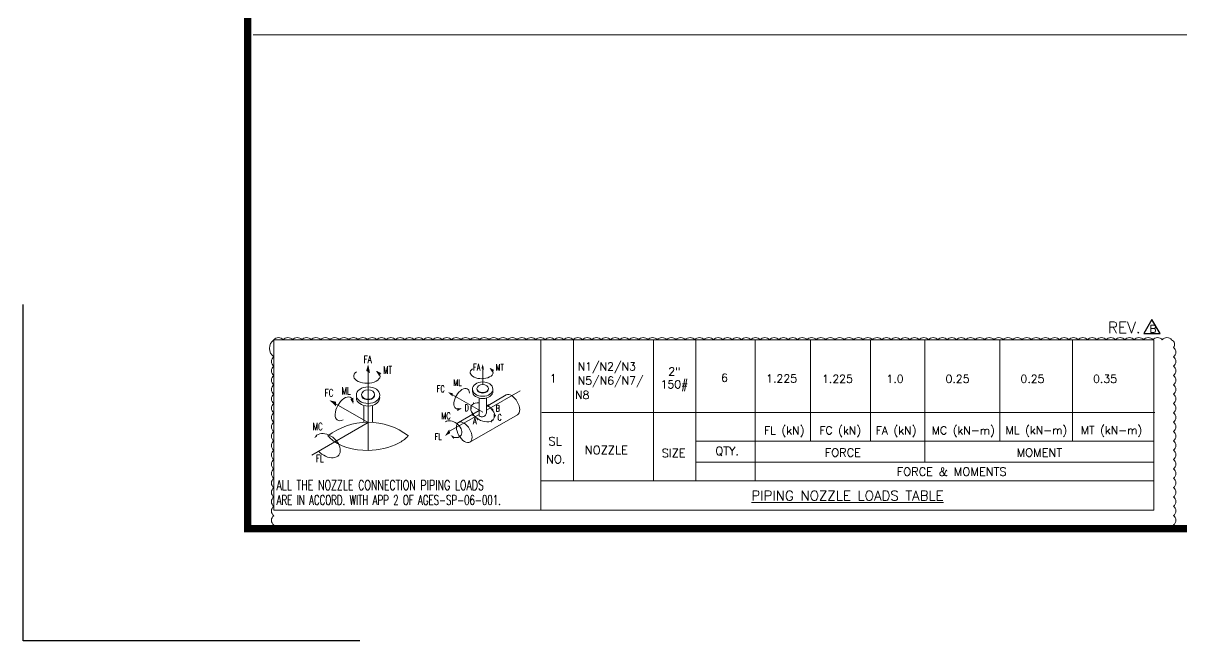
# Model space of a CAD drawing. Header units: inches. Extents: x 26960 to 35074, y -20333 to -19295.
# Drawn here: x 26960.5 to 27115.4, y -19889.3 to -19806.6 of the extents above; entities that cross this region are included whole.
import ezdxf
from ezdxf.enums import TextEntityAlignment as Align

# ---------------------------------------------------------------- set-up
doc = ezdxf.new("R2010")
doc.units = ezdxf.units.IN
doc.header["$LTSCALE"] = 200
doc.header["$MEASUREMENT"] = 0
doc.linetypes.add('DASHED2', pattern=[0.375, 0.25, -0.125])
doc.layers.add('B-OBJ', color=7, linetype='Continuous', lineweight=13)
doc.layers.add('OBJECT', color=7, linetype='Continuous', lineweight=18)
for name, color, linetype in [('BORDER1', 3, 'Continuous'), ('BORDER2', 7, 'Continuous'), ('DIMENSION', 8, 'Continuous'), ('MIS', 7, 'Continuous'), ('OBJ', 7, 'Continuous'), ('text', 3, 'Continuous'), ('WELDSYM', 7, 'Continuous')]:
    doc.layers.add(name, color=color, linetype=linetype)
doc.styles.add("ROMAN'S", font='romans.shx')
doc.styles.add('ROMANC', font='ROMANC', dxfattribs={"height": 5})
doc.styles.add('ROMAND', font='romand.shx', dxfattribs={"width": 0.8})
doc.styles.add('ROMANS', font='romans.shx')
doc.styles.add('ROMANT', font='romant.shx')
doc.styles.add('RS', font='ROMANS.shx', dxfattribs={"width": 0.8})
doc.styles.get("Standard").update_dxf_attribs({"font": 'romans.shx'})

# ---------------------------------------------------------------- blocks, each defined once
blk = doc.blocks.new('*U254')
at = {"layer": 'BORDER1', "color": 154, "true_color": 0x1859a9, "const_width": 1}
blk.add_lwpolyline([(0, 564), (796, 564), (796, 0), (0, 0)], close=True, dxfattribs=at)
at = {"layer": 'BORDER2'}
blk.add_lwpolyline([(15, -15), (-30, -15), (-30, 30)], dxfattribs=at)
at = {"layer": 'BORDER2', "flags": 8}
for tag, height, style, p in [('REV-B', 2.7, 'ROMANS', (662.76, 125.68)), ('REV-A', 2.7, 'ROMANS', (662.76, 118.68)), ('RE-B', 7, 'ROMANT', (745.34, 6.15))]:
    blk.add_attdef(tag, text='', height=height, dxfattribs=dict(at, style=style)).set_placement(p, align=Align.CENTER)
at = {"layer": 'BORDER2', "style": 'ROMANS', "width": 4.59626}
for tag, p, p2 in [('DATE-B', (668.47, 125.68), (681.47, 125.68)), ('DATE-A', (668.47, 118.68), (681.47, 118.68))]:
    blk.add_attdef(tag, text='', height=2.7, dxfattribs=at).set_placement(p, p2, align=Align.FIT)
at = {"layer": 'BORDER2'}
for tag, height, style, p in [('DRN-B', 2.7, 'ROMANS', (689.55, 125.68)), ('CHD-B', 2.7, 'ROMANS', (701.61, 125.68)), ('APD-B', 2.7, 'ROMANS', (713.32, 125.68)), ('DRN-A', 2.7, 'ROMANS', (689.55, 118.68)), ('CHD-A', 2.7, 'ROMANS', (701.61, 118.68)), ('APD-A', 2.7, 'ROMANS', (713.32, 118.68)), ('CONS_CONT_VEND', 3.5, 'ROMANC', (726, 61.94))]:
    blk.add_attdef(tag, text='', height=height, dxfattribs=dict(at, style=style)).set_placement(p, align=Align.CENTER)
at = {"layer": 'BORDER2', "style": 'ROMANS', "width": 0.8}
for tag, p, height in [('1:X', (670.77, 103.49), 3), ('LOC', (709.61, 103.49), 3), ('PROJ_NO', (774.84, 103.49), 3), ('CONS_DRG_NO', (681.74, 53.26), 2.5)]:
    blk.add_attdef(tag, p, '', height=height, dxfattribs=at)
at = {"layer": 'BORDER2', "lineweight": 30, "width": 0.8, "flags": 104}
for tag, p in [('COMMENTS-B', (719.88, 127.5)), ('COMMENTS-A', (719.88, 120.5))]:
    blk.add_attdef(tag, text='', height=2.2, dxfattribs=at).set_placement(p, align=Align.MIDDLE_LEFT)
at = {"layer": 'BORDER2', "style": 'ROMANS', "width": 0.8}
for tag, p in [('PROJECT_TITLE_1', (726, 45.91)), ('PROJECT_TITLE_2', (726, 40.58))]:
    blk.add_attdef(tag, text='', height=3.5, dxfattribs=at).set_placement(p, align=Align.MIDDLE)
at = {"layer": 'BORDER2', "style": 'ROMANT', "width": 0.8}
for tag, p in [('DRG_TITLE_1', (726, 29.73)), ('DRG_TITLE_2', (726, 23.03)), ('DRG_TITLE_3', (726, 16.33))]:
    blk.add_attdef(tag, text='', height=4, dxfattribs=at).set_placement(p, align=Align.CENTER)
at = {"layer": 'BORDER2', "style": 'ROMANT'}
for tag, p in [('AR', (668.95, 6.15)), ('PA', (683.03, 6.15)), ('DC', (697.09, 6.15)), ('TS', (775.94, 6.15))]:
    blk.add_attdef(tag, p, '', height=7, dxfattribs=at)
for tag, p in [('SRNO', (736.79, 6.15)), ('SH', (771.83, 6.2))]:
    blk.add_attdef(tag, text='', height=7, dxfattribs=at).set_placement(p, align=Align.RIGHT)
at = {"layer": 'BORDER2', "style": 'ROMANS', "flags": 2}
blk.add_attdef('TB_VERSION', text='', height=2, dxfattribs=at).set_placement((1, -1), align=Align.TOP_LEFT)
blk = doc.blocks.new('REVISION')
at = {"layer": 'DIMENSION', "color": 1, "linetype": 'DASHED2'}
blk.add_lwpolyline([(-2.5, 13.6), (-11.2, 28.6), (-19.9, 13.6)], close=True, dxfattribs=at)
at = {"layer": 'DIMENSION', "color": 1, "linetype": 'DASHED2', "attachment_point": 1, "style": "ROMAN'S"}
for s, insert, char_height, width in [('REV.', (-58.2, 26), 12, 56.203), ('B', (-13.6, 22.6), 8, 5.597)]:
    blk.add_mtext(s, dxfattribs=dict(at, insert=insert, char_height=char_height, width=width))

msp = doc.modelspace()

# ---------------------------------------------------------------- linework, layer by layer
at = {"color": 252, "lineweight": 15}
for p, q in [((27021.92435, -19854.98914, 0.84828), (27021.92435, -19852.61908, 0.84828)), ((27006.60695, -19853.29157, 1.9112), (27006.60695, -19863.79826, 1.9112)), ((27022.41991, -19858.41164, 0.84828), (27026.91447, -19855.8167, 0.84828)), ((27017.88558, -19856.36596, 0.84828), (27021.92435, -19858.69775, 0.84828)), ((27002.31617, -19857.60531, 1.9112), (27006.60695, -19860.08258, 1.9112)), ((27017.50396, -19861.24987, 0.84828), (27021.42879, -19858.98386, 0.84828)), ((27006.60695, -19860.08258, 1.9112), (26999.08329, -19864.42378, 1.9112))]:
    msp.add_line(p, q, dxfattribs=at)
for centre, major_axis, ratio, start_param, end_param in [((27021.77955, -19853.38392, 0.84828), (-1.52543, 0), 0.542968972, -0.650842057, 3.837056707), ((27006.44012, -19853.85736, 1.9112), (-1.75749, 0), 0.542968972, -0.650842057, 3.837056707), ((27003.40507, -19858.23398, 1.9112), (-0.87874, -1.52203), 0.542968972, 2.490750596, 6.97864936), ((27021.92435, -19858.69775, 0.84828), (-1.49131, 0.86101), 0.637939428, -0.900791992, 4.748177779), ((27017.91525, -19860.96209, 0.34518), (-1.06727, 0.87858), 0.671595246, 8.307485121, 12.417175516), ((27001.13961, -19863.16516, 1.18934), (-1.53133, 1.26059), 0.671595246, 7.639914295, 12.417175516)]:
    msp.add_ellipse(centre, major_axis=major_axis, ratio=ratio, start_param=start_param, end_param=end_param, dxfattribs=at)
at = {"color": 252, "lineweight": 15, "extrusion": (0, 0, -1)}
msp.add_ellipse((27019.119, -19856.88901, 0.33437), major_axis=(0.76271, 1.32106), ratio=0.542968972, start_param=2.490750596, end_param=6.97864936, dxfattribs=at)
at = {"color": 252, "lineweight": 15}
for points in [[(27006.60695, -19852.29152, 1.9112), (27006.34323, -19853.15432, 1.9112), (27006.87068, -19853.45884, 1.9112)], [(27021.92435, -19852.24509, 0.84828), (27021.75268, -19852.80675, 0.84828), (27022.09604, -19853.00499, 0.84828)], [(27023.19672, -19853.36938, 0.84828), (27023.44854, -19853.03637, 0.84828), (27022.83054, -19852.78372, 0.84828)], [(27008.07288, -19853.8406, 1.9112), (27008.36301, -19853.45693, 1.9112), (27007.651, -19853.16585, 1.9112)], [(27017.2729, -19856.01223, 0.84828), (27017.88558, -19856.15372, 0.84828), (27017.88558, -19856.5782, 0.84828)], [(27001.43711, -19857.09778, 1.9112), (27002.31617, -19857.30079, 1.9112), (27002.31617, -19857.90984, 1.9112)], [(27004.24024, -19856.97299, 1.9112), (27004.64855, -19856.73621, 1.9112), (27004.61985, -19857.58375, 1.9112)], [(27020.73576, -19857.30664, 0.84828), (27020.74714, -19857.6227, 0.84828), (27020.43304, -19857.83674, 0.84828)], [(27022.56522, -19857.94065, 0.84828), (27022.62881, -19857.55243, 0.84828), (27022.96019, -19858.10295, 0.84828)], [(27018.52279, -19858.14728, 0.33437), (27018.522, -19858.55696, 0.33437), (27019.14663, -19858.16756, 0.33437)], [(27020.21628, -19857.96049, 0.84828), (27020.43141, -19858.27464, 0.84828), (27020.43304, -19857.83674, 0.84828)], [(27020.50426, -19859.13541, 0.84828), (27020.57831, -19858.68336, 0.84828), (27020.89923, -19859.2977, 0.84828)], [(27023.35515, -19858.26525, 0.84828), (27023.3127, -19858.69906, 0.84828), (27022.96019, -19858.10295, 0.84828)], [(27023.37092, -19858.89125, 0.84828), (27023.72971, -19859.09342, 0.84828), (27023.41566, -19859.55876, 0.84828)], [(27021.2942, -19859.46, 0.84828), (27021.30695, -19859.86194, 0.84828), (27020.89923, -19859.2977, 0.84828)], [(27023.00921, -19859.78325, 0.84828), (27023.0382, -19860.12115, 0.84828), (27023.41566, -19859.55876, 0.84828)], [(26999.74458, -19861.58363, 1.18934), (26999.75769, -19861.94778, 1.18934), (26999.39582, -19862.19438, 1.18934)], [(27016.88097, -19861.87285, 0.84828), (27017.57236, -19861.50517, 0.84828), (27017.43554, -19860.99455, 0.84828)], [(27018.02472, -19861.90598, 0.34518), (27018.03747, -19862.30791, 0.34518), (27017.62975, -19861.74368, 0.34518)]]:
    msp.add_solid(points, dxfattribs=at)
at = {"layer": 'B-OBJ', "color": 8}
for q in [(26991.25677, -19808.17605), (27194.74543, -19808.17605)]:
    msp.add_line((27108.0412, -19808.17605), q, dxfattribs=at)
at = {"layer": 'B-OBJ', "color": 6}
msp.add_lwpolyline([(26994.00977, -19849.02387, -0.5206), (26995.25977, -19849.02387, -0.5206), (26996.50977, -19849.02387, -0.5206), (26997.75977, -19849.02387, -0.5206), (26999.00977, -19849.02387, -0.5206), (27000.25977, -19849.02387, -0.5206), (27001.50977, -19849.02387, -0.5206), (27002.75977, -19849.02387, -0.5206), (27004.00977, -19849.02387, -0.5206), (27005.25977, -19849.02387, -0.5206), (27006.50977, -19849.02387, -0.5206), (27007.75977, -19849.02387, -0.5206), (27009.00977, -19849.02387, -0.5206), (27010.25977, -19849.02387, -0.5206), (27011.50977, -19849.02387, -0.5206), (27012.75977, -19849.02387, -0.5206), (27014.00977, -19849.02387, -0.5206), (27015.25977, -19849.02387, -0.5206), (27016.50977, -19849.02387, -0.5206), (27017.75977, -19849.02387, -0.5206), (27019.00977, -19849.02387, -0.5206), (27020.25977, -19849.02387, -0.5206), (27021.50977, -19849.02387, -0.5206), (27022.75977, -19849.02387, -0.5206), (27024.00977, -19849.02387, -0.5206), (27025.25977, -19849.02387, -0.5206), (27026.50977, -19849.02387, -0.5206), (27027.75977, -19849.02387, -0.5206), (27029.00977, -19849.02387, -0.5206), (27030.25977, -19849.02387, -0.5206), (27031.50977, -19849.02387, -0.5206), (27032.75977, -19849.02387, -0.5206), (27034.00977, -19849.02387, -0.5206), (27035.25977, -19849.02387, -0.5206), (27036.50977, -19849.02387, -0.5206), (27037.75977, -19849.02387, -0.5206), (27039.00977, -19849.02387, -0.5206), (27040.25977, -19849.02387, -0.5206), (27041.50977, -19849.02387, -0.5206), (27042.75977, -19849.02387, -0.5206), (27044.00977, -19849.02387, -0.5206), (27045.25977, -19849.02387, -0.5206), (27046.50977, -19849.02387, -0.5206), (27047.75977, -19849.02387, -0.5206), (27049.00977, -19849.02387, -0.5206), (27050.25977, -19849.02387, -0.5206), (27051.50977, -19849.02387, -0.5206), (27052.75977, -19849.02387, -0.5206), (27054.00977, -19849.02387, -0.5206), (27055.25977, -19849.02387, -0.5206), (27056.50977, -19849.02387, -0.5206), (27057.75977, -19849.02387, -0.5206), (27059.00977, -19849.02387, -0.5206), (27060.25977, -19849.02387, -0.5206), (27061.50977, -19849.02387, -0.5206), (27062.75977, -19849.02387, -0.5206), (27064.00977, -19849.02387, -0.5206), (27065.25977, -19849.02387, -0.5206), (27066.50977, -19849.02387, -0.5206), (27067.75977, -19849.02387, -0.5206), (27069.00977, -19849.02387, -0.5206), (27070.25977, -19849.02387, -0.5206), (27071.50977, -19849.02387, -0.5206), (27072.75977, -19849.02387, -0.5206), (27074.00977, -19849.02387, -0.5206), (27075.25977, -19849.02387, -0.5206), (27076.50977, -19849.02387, -0.5206), (27077.75977, -19849.02387, -0.5206), (27079.00977, -19849.02387, -0.5206), (27080.25977, -19849.02387, -0.5206), (27081.50977, -19849.02387, -0.5206), (27082.75977, -19849.02387, -0.5206), (27084.00977, -19849.02387, -0.5206), (27085.25977, -19849.02387, -0.5206), (27086.50977, -19849.02387, -0.5206), (27087.75977, -19849.02387, -0.5206), (27089.00977, -19849.02387, -0.5206), (27090.25977, -19849.02387, -0.5206), (27091.50977, -19849.02387, -0.5206), (27092.75977, -19849.02387, -0.5206), (27094.00977, -19849.02387, -0.5206), (27095.25977, -19849.02387, -0.5206), (27096.50977, -19849.02387, -0.5206), (27097.75977, -19849.02387, -0.5206), (27099.00977, -19849.02387, -0.5206), (27100.25977, -19849.02387, -0.5206), (27101.50977, -19849.02387, -0.5206), (27102.75977, -19849.02387, -0.5206), (27104.00977, -19849.02387, -0.5206), (27105.25977, -19849.02387, -0.5206), (27106.50977, -19849.02387, -0.5206), (27107.75977, -19849.02387, -0.5206), (27109.00977, -19849.02387, -0.5206), (27110.25977, -19849.02387, -0.5206), (27111.50977, -19849.02387, -0.5206), (27112.75977, -19849.02387, -0.5206), (27114.00977, -19849.02387, -0.5206), (27114.2535, -19850.03013, -0.5206), (27114.2535, -19851.28013, -0.5206), (27114.2535, -19852.53013, -0.5206), (27114.2535, -19853.78013, -0.5206), (27114.2535, -19855.03013, -0.5206), (27114.2535, -19856.28013, -0.5206), (27114.2535, -19857.53013, -0.5206), (27114.2535, -19858.78013, -0.5206), (27114.2535, -19860.03013, -0.5206), (27114.2535, -19861.28013, -0.5206), (27114.2535, -19862.53013, -0.5206), (27114.2535, -19863.78013, -0.5206), (27114.2535, -19865.03013, -0.5206), (27114.2535, -19866.28013, -0.5206), (27114.2535, -19867.53013, -0.5206), (27114.2535, -19868.78013, -0.5206), (27114.2535, -19870.03013, -0.5206), (27114.2535, -19871.28013, -0.5206), (27114.2535, -19872.53013, -0.5206), (27114.2535, -19873.78013, -0.5206), (27113.50957, -19874.28619, -0.5206), (27112.25957, -19874.28619, -0.5206), (27111.00957, -19874.28619, -0.5206), (27109.75957, -19874.28619, -0.5206), (27108.50957, -19874.28619, -0.5206), (27107.25957, -19874.28619, -0.5206), (27106.00957, -19874.28619, -0.5206), (27104.75957, -19874.28619, -0.5206), (27103.50957, -19874.28619, -0.5206), (27102.25957, -19874.28619, -0.5206), (27101.00957, -19874.28619, -0.5206), (27099.75957, -19874.28619, -0.5206), (27098.50957, -19874.28619, -0.5206), (27097.25957, -19874.28619, -0.5206), (27096.00957, -19874.28619, -0.5206), (27094.75957, -19874.28619, -0.5206), (27093.50957, -19874.28619, -0.5206), (27092.25957, -19874.28619, -0.5206), (27091.00957, -19874.28619, -0.5206), (27089.75957, -19874.28619, -0.5206), (27088.50957, -19874.28619, -0.5206), (27087.25957, -19874.28619, -0.5206), (27086.00957, -19874.28619, -0.5206), (27084.75957, -19874.28619, -0.5206), (27083.50957, -19874.28619, -0.5206), (27082.25957, -19874.28619, -0.5206), (27081.00957, -19874.28619, -0.5206), (27079.75957, -19874.28619, -0.5206), (27078.50957, -19874.28619, -0.5206), (27077.25957, -19874.28619, -0.5206), (27076.00957, -19874.28619, -0.5206), (27074.75957, -19874.28619, -0.5206), (27073.50957, -19874.28619, -0.5206), (27072.25957, -19874.28619, -0.5206), (27071.00957, -19874.28619, -0.5206), (27069.75957, -19874.28619, -0.5206), (27068.50957, -19874.28619, -0.5206), (27067.25957, -19874.28619, -0.5206), (27066.00957, -19874.28619, -0.5206), (27064.75957, -19874.28619, -0.5206), (27063.50957, -19874.28619, -0.5206), (27062.25957, -19874.28619, -0.5206), (27061.00957, -19874.28619, -0.5206), (27059.75957, -19874.28619, -0.5206), (27058.50957, -19874.28619, -0.5206), (27057.25957, -19874.28619, -0.5206), (27056.00957, -19874.28619, -0.5206), (27054.75957, -19874.28619, -0.5206), (27053.50957, -19874.28619, -0.5206), (27052.25957, -19874.28619, -0.5206), (27051.00957, -19874.28619, -0.5206), (27049.75957, -19874.28619, -0.5206), (27048.50957, -19874.28619, -0.5206), (27047.25957, -19874.28619, -0.5206), (27046.00957, -19874.28619, -0.5206), (27044.75957, -19874.28619, -0.5206), (27043.50957, -19874.28619, -0.5206), (27042.25957, -19874.28619, -0.5206), (27041.00957, -19874.28619, -0.5206), (27039.75957, -19874.28619, -0.5206), (27038.50957, -19874.28619, -0.5206), (27037.25957, -19874.28619, -0.5206), (27036.00957, -19874.28619, -0.5206), (27034.75957, -19874.28619, -0.5206), (27033.50957, -19874.28619, -0.5206), (27032.25957, -19874.28619, -0.5206), (27031.00957, -19874.28619, -0.5206), (27029.75957, -19874.28619, -0.5206), (27028.50957, -19874.28619, -0.5206), (27027.25957, -19874.28619, -0.5206), (27026.00957, -19874.28619, -0.5206), (27024.75957, -19874.28619, -0.5206), (27023.50957, -19874.28619, -0.5206), (27022.25957, -19874.28619, -0.5206), (27021.00957, -19874.28619, -0.5206), (27019.75957, -19874.28619, -0.5206), (27018.50957, -19874.28619, -0.5206), (27017.25957, -19874.28619, -0.5206), (27016.00957, -19874.28619, -0.5206), (27014.75957, -19874.28619, -0.5206), (27013.50957, -19874.28619, -0.5206), (27012.25957, -19874.28619, -0.5206), (27011.00957, -19874.28619, -0.5206), (27009.75957, -19874.28619, -0.5206), (27008.50957, -19874.28619, -0.5206), (27007.25957, -19874.28619, -0.5206), (27006.00957, -19874.28619, -0.5206), (27004.75957, -19874.28619, -0.5206), (27003.50957, -19874.28619, -0.5206), (27002.25957, -19874.28619, -0.5206), (27001.00957, -19874.28619, -0.5206), (26999.75957, -19874.28619, -0.5206), (26998.50957, -19874.28619, -0.5206), (26997.25957, -19874.28619, -0.5206), (26996.00957, -19874.28619, -0.5206), (26994.75957, -19874.28619, -0.5206), (26994.00977, -19873.78599, -0.5206), (26994.00977, -19872.53599, -0.5206), (26994.00977, -19871.28599, -0.5206), (26994.00977, -19870.03599, -0.5206), (26994.00977, -19868.78599, -0.5206), (26994.00977, -19867.53599, -0.5206), (26994.00977, -19866.28599, -0.5206), (26994.00977, -19865.03599, -0.5206), (26994.00977, -19863.78599, -0.5206), (26994.00977, -19862.53599, -0.5206), (26994.00977, -19861.28599, -0.5206), (26994.00977, -19860.03599, -0.5206), (26994.00977, -19858.78599, -0.5206), (26994.00977, -19857.53599, -0.5206), (26994.00977, -19856.28599, -0.5206), (26994.00977, -19855.03599, -0.5206), (26994.00977, -19853.78599, -0.5206), (26994.00977, -19852.53599, -0.5206), (26994.00977, -19851.28599, -0.5206)], format="xyb", close=True, dxfattribs=at)
at = {"layer": 'MIS', "color": 1, "linetype": 'Continuous', "lineweight": 15}
for p, q in [((26994.00977, -19849.02387, -0.21767), (27111.63749, -19849.02395, -0.2238)), ((26994.00995, -19871.80656, -0.28752), (26994.00995, -19849.02387, -0.28752)), ((27029.70337, -19849.02389, 0.60801), (27029.70307, -19871.80656, 0.60801)), ((27034.05544, -19867.88308, -0.2194), (27034.05544, -19849.0239, -0.2194)), ((27044.73313, -19867.88308, -0.2194), (27044.73313, -19849.0239, -0.2194)), ((27050.41175, -19867.88308, -0.2194), (27050.41175, -19849.02391, -0.2194)), ((27058.34193, -19867.88308, -0.2194), (27058.34193, -19849.02391, -0.2194)), ((27065.7239, -19862.54881, -0.2194), (27065.7239, -19849.02392, -0.2194)), ((27073.76025, -19862.54881, -0.2194), (27073.76025, -19849.02393, -0.2194)), ((27081.02246, -19865.36261, -0.2216), (27081.02246, -19849.02393, -0.2216)), ((27091.03439, -19862.54881, -0.2216), (27091.03439, -19849.02394, -0.2216)), ((27100.74687, -19862.54881, -0.2216), (27100.74687, -19849.02395, -0.2216)), ((27111.63317, -19849.02395, 1.79183), (27111.63317, -19871.80656)), ((27050.41175, -19862.54881, -0.2194), (27111.63317, -19862.54887, -0.2238)), ((27050.41175, -19865.36261, -0.2194), (27111.63317, -19865.36267, -0.2238)), ((27029.70312, -19867.88308, -0.21953), (27111.63317, -19867.88314, -0.2238))]:
    msp.add_line(p, q, dxfattribs=at)
at = {"layer": 'OBJ', "color": 4, "lineweight": 15}
for p, q in [((27020.5548, -19855.90566, 0.84828), (27020.55309, -19855.60896, 0.84828)), ((27023.28216, -19855.88996, 0.84828), (27023.28045, -19855.59326, 0.84828)), ((27021.42807, -19856.799, 0.84828), (27021.42879, -19856.92552, 0.84828)), ((27006.04034, -19857.79197, 1.9112), (27006.04118, -19857.93774, 1.9112))]:
    msp.add_line(p, q, dxfattribs=at)
at = {"layer": 'OBJ', "lineweight": 15, "ltscale": 0.5}
for p, q in [((27021.42879, -19856.92552, 0.84828), (27021.42879, -19859.17977, 0.84828)), ((27022.41991, -19857.90784, 0.84828), (27025.06339, -19856.38163, 0.84828)), ((27022.41991, -19856.91172, 0.84828), (27022.41991, -19858.75826, 0.84828)), ((27006.04118, -19857.93774, 1.9112), (27006.04118, -19860.04886, 1.9112)), ((27007.18307, -19857.92184, 1.9112), (27007.18307, -19860.04929, 1.9112)), ((27018.69276, -19860.05972, 0.84828), (27021.42879, -19858.48007, 0.84828)), ((27020.21818, -19862.70184, 0.84828), (27026.58882, -19859.02375, 0.84828))]:
    msp.add_line(p, q, dxfattribs=at)
for centre, radius, start, end in [((27021.81555, -19858.71319, 0.84828), 0.60604, 230.3438353, 355.7351727), ((27006.60695, -19868.90108, 1.9112), 8.87028, 90.574311, 127.2588003), ((27006.60695, -19868.90108, 1.9112), 8.87028, 52.6756836, 90)]:
    msp.add_arc(centre, radius, start, end, dxfattribs=at)
at = {"layer": 'OBJ', "color": 4, "lineweight": 15, "extrusion": (0, 0, -1)}
for centre, major_axis in [((27006.60339, -19856.41186, 1.9112), (1.57113, 0.00904)), ((27006.6029, -19856.3264, 1.9112), (0.87625, 0.00504)), ((27021.91677, -19855.60111, 0.84828), (1.36368, 0.00785)), ((27021.91634, -19855.52694, 0.84828), (0.76055, 0.00438))]:
    msp.add_ellipse(centre, major_axis=major_axis, ratio=0.707106781, dxfattribs=at)
for centre, major_axis, start_param, end_param in [((27021.91848, -19855.89781, 0.84828), (-1.36368, -0.00785), 3.141592654, 6.283185307), ((27021.91677, -19855.60111, 0.84828), (0.76055, 0.00438), -0.06901655, 3.210609204), ((27006.60536, -19856.75369, 1.9112), (-1.57113, -0.00904), 3.141592654, 6.283185307), ((27006.60339, -19856.41186, 1.9112), (0.87625, 0.00504), -0.06901655, 3.210609204)]:
    msp.add_ellipse(centre, major_axis=major_axis, ratio=0.707106781, start_param=start_param, end_param=end_param, dxfattribs=at)
at = {"layer": 'OBJ', "lineweight": 15, "ltscale": 0.5}
msp.add_ellipse((27025.82611, -19857.70269, 0.84828), major_axis=(-0.76271, 1.32106), ratio=0.542968972, start_param=3.141592654, end_param=6.283185307, dxfattribs=at)
msp.add_ellipse((27019.45547, -19861.38078, 0.84828), major_axis=(-0.76271, 1.32106), ratio=0.542968972, dxfattribs=at)
msp.add_open_spline([(27001.23674, -19861.84115, 1.9112), (27001.30145, -19861.91764, 1.9112), (27002.56942, -19863.33759, 1.9112), (27006.27431, -19864.17512, 1.9112), (27009.919, -19863.36985, 1.9112), (27011.58411, -19862.28548, 1.9112), (27011.94948, -19861.88794, 1.9112), (27011.98524, -19861.84729, 1.9112)], degree=3, knots=[0, 0, 0, 0, 1.066514724, 20.319330423, 35.121021675, 40.293921128, 40.870052554, 40.870052554, 40.870052554, 40.870052554], dxfattribs=at)
at = {"layer": 'OBJECT', "color": 252, "lineweight": 15}
msp.add_line((27029.81363, -19858.75346, -0.21953), (27111.74807, -19858.75352, -0.2238), dxfattribs=at)
at = {"layer": 'text', "color": 1, "lineweight": 15}
msp.add_line((26994.00995, -19871.80656), (27111.63317, -19871.80656), dxfattribs=at)
at = {"layer": 'WELDSYM', "color": 4, "lineweight": 15, "ltscale": 0.5}
for p, q in [((27022.41991, -19856.91172, 0.84828), (27022.41923, -19856.79329, 0.84828)), ((27007.18307, -19857.92184, 1.9112), (27007.18229, -19857.7854, 1.9112))]:
    msp.add_line(p, q, dxfattribs=at)

# ---------------------------------------------------------------- block references
at = {"layer": 'BORDER1', "lineweight": 9}
msp.add_blockref('*U254', (26990.4983, -19874.28619), dxfattribs=at)
at = {"layer": 'DIMENSION', "color": 6, "linetype": 'DASHED2', "xscale": 0.1252646215129461, "yscale": 0.1252646215129461, "zscale": 0.1252646215129461}
msp.add_blockref('REVISION', (27112.77833, -19849.86064), dxfattribs=at)

# ---------------------------------------------------------------- texts
at = {"layer": 'OBJECT', "color": 3, "lineweight": 15, "style": 'RS'}
for s, p in [('N1/N2/N3', (27034.61208, -19853.09904, -0.56232)), ('N5/N6/N7/', (27034.61645, -19855.00301, -0.56232)), ('N8', (27034.25608, -19856.92445, -0.56232))]:
    msp.add_text(s, height=1.07008, dxfattribs=at).set_placement(p)
for s, height, p in [('2"', 1.07008, (27047.55326, -19853.23286, 1.09249)), ('1', 1.11872, (27031.35698, -19854.16274, 1.43542)), ('150#', 1.07008, (27047.55326, -19855.04243, 1.09249)), ('6', 1.07008, (27054.23884, -19854.0889, 0.06169)), ('1.225', 1.07008, (27061.87761, -19854.18065, 0.82505)), ('1.225', 1.07008, (27069.33885, -19854.22758, -0.56232)), ('1.0', 1.07008, (27077.0422, -19854.22758, -0.56232)), ('0.25', 1.07008, (27085.38921, -19854.22758, -0.56452)), ('0.25', 1.07008, (27095.40115, -19854.22758, -0.56452)), ('0.35', 1.07008, (27105.11362, -19854.22758, -0.56452)), ('FL (kN)', 1.07008, (27062.22511, -19861.19777, -0.2194)), ('FC (kN)', 1.07008, (27069.71221, -19861.19776, -0.2194)), ('FA (kN)', 1.07008, (27077.17061, -19861.19774, -0.2194)), ('MC (kN-m)', 1.07008, (27086.15866, -19861.19773, -0.2216)), ('ML (kN-m)', 1.07008, (27095.93527, -19861.18071, -0.2216)), ('MT (kN-m)', 1.07008, (27105.97837, -19861.16892, -0.2216)), (' FORCE', 1.11872, (27069.68219, -19864.09012, -0.2194)), (' MOMENT ', 1.11872, (27096.32781, -19864.09008, -0.2216))]:
    msp.add_text(s, height=height, dxfattribs=at).set_placement(p, align=Align.MIDDLE)
for s, p in [('SL', (27031.60664, -19863.1372, -0.2194)), ('NOZZLE', (27038.45201, -19864.32342, -0.2194)), ('SIZE', (27047.44525, -19864.71821, -0.2194)), ('QTY.', (27054.60653, -19864.43079, -0.2194)), ('NO.', (27031.68076, -19865.54057, -0.2194)), ('FORCE & MOMENTS ', (27084.98755, -19867.207, -0.2194))]:
    msp.add_text(s, height=1.11872, dxfattribs=at).set_placement(p, align=Align.CENTER)
for s, width, p in [('ALL THE NOZZLE CONNECTION PIPING LOADS', 0.7, (26994.36045, -19868.44921, 0.05845)), ('ARE IN ACCORD. WITH APP 2 OF AGES-SP-06-001.', 0.64, (26994.38842, -19870.44897, 0.05845))]:
    msp.add_text(s, height=1.3141103, dxfattribs=dict(at, width=width)).set_placement(p, align=Align.MIDDLE_LEFT)
at = {"layer": 'text', "lineweight": 15, "style": 'ROMANS', "width": 0.7}
for s, height, p in [('FA', 0.991211, (27006.5562, -19851.62391, 1.9112)), ('MT', 0.991211, (27009.21319, -19853.04569, 1.9112)), ('FA', 0.860332, (27021.13426, -19852.66465, 0.84828)), ('MT', 0.860332, (27024.18647, -19852.67942, 0.84828)), ('ML', 0.860332, (27018.56036, -19854.74497, 1.36219)), ('FC', 0.991211, (27001.37769, -19856.10513, 1.9112)), ('ML', 0.991211, (27003.67761, -19855.82847, 1.9112)), ('FC', 0.860332, (27016.31426, -19855.56177, 0.84828)), ('MC', 0.860332, (27017.02526, -19859.18376, 0.84828)), ('D', 0.86033, (27019.78443, -19858.1051, 0.84828)), ('B', 0.86033, (27023.92258, -19858.16998, 0.84828)), ('C', 0.86033, (27024.18723, -19859.38149, 0.84828)), ('MC', 0.991211, (26999.86266, -19860.6136, 1.9112)), ('A', 0.86033, (27020.87496, -19859.86714, 0.84828)), ('FL', 0.860332, (27015.96653, -19861.95956, 0.84828)), ('FL', 0.991211, (27000.15129, -19864.87372, 1.9112))]:
    msp.add_text(s, height=height, rotation=0.000108, dxfattribs=at).set_placement(p, align=Align.MIDDLE)
at = {"layer": 'text', "color": 3, "lineweight": 15, "style": 'ROMAND'}
msp.add_text('%%uPIPING NOZZLE LOADS TABLE', height=1.3087805, rotation=0.0001063, dxfattribs=at).set_placement((27070.68187, -19869.84855, -0.2194), align=Align.MIDDLE_CENTER)

doc.saveas('drawing.dxf')
